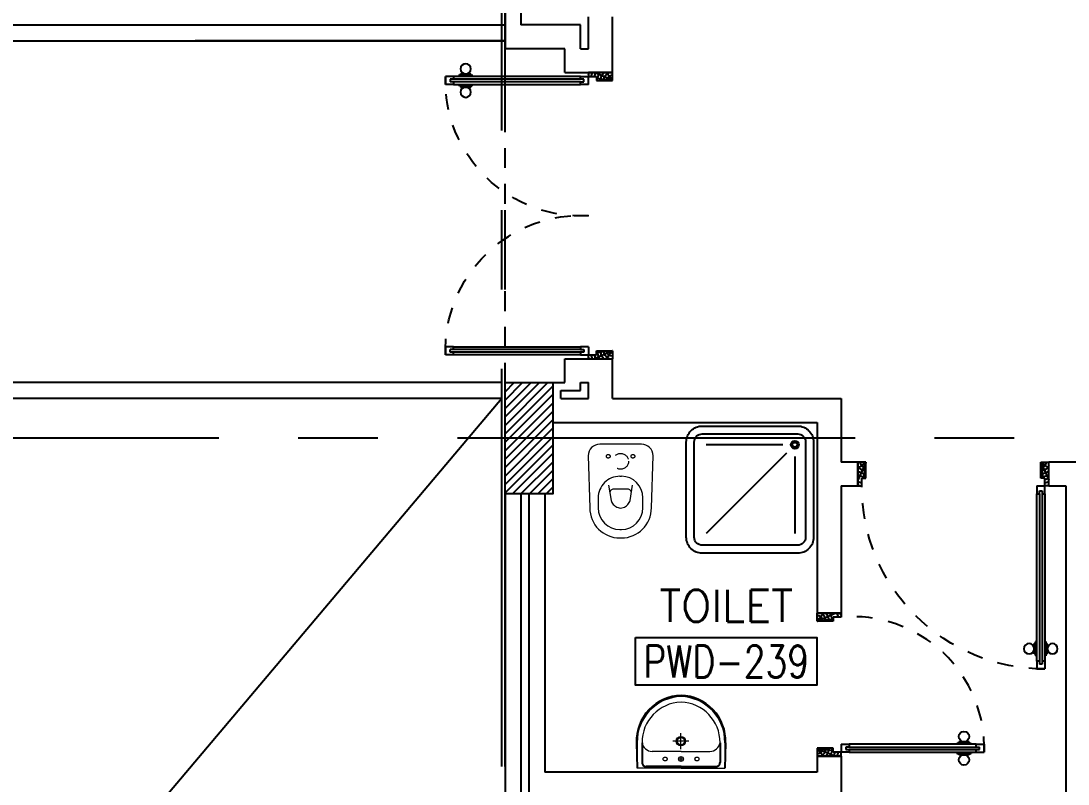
# Model space of a CAD drawing. Extents: x 88852.7 to 88945.7, y 39921.6 to 40001.1.
# Drawn here: x 88899.77 to 88906.35, y 39933.5 to 39938.3 of the extents above; entities that cross this region are included whole.
import ezdxf
from ezdxf.enums import TextEntityAlignment as Align

# ---------------------------------------------------------------- set-up
doc = ezdxf.new("R2010")
doc.units = 0
doc.header["$MEASUREMENT"] = 0
for name, pattern in [('CENTERX2', [4, 2.5, -0.5, 0.5, -0.5]), ('DASHED', [0.75, 0.5, -0.25]), ('HIDDEN', [0.375, 0.25, -0.125]), ('HIDDEN2', [0.1875, 0.125, -0.0625])]:
    doc.linetypes.add(name, pattern=pattern)
doc.layers.get('DEFPOINTS').update_dxf_attribs({"linetype": 'CONTINUOUS'})
for name, color, linetype in [('AXES', 11, 'CENTERX2'), ('COL', 2, 'CONTINUOUS'), ('DOOR', 7, 'CONTINUOUS'), ('FIX', 3, 'CONTINUOUS'), ('HAT', 8, 'CONTINUOUS'), ('HIDDEN', 9, 'HIDDEN2'), ('INSUL', 4, 'CONTINUOUS'), ('RM-BOX', 4, 'CONTINUOUS'), ('RM-NAME', 2, 'CONTINUOUS'), ('RM-NO', 2, 'CONTINUOUS'), ('ROOF', 7, 'CONTINUOUS'), ('SHAFT', 4, 'CONTINUOUS'), ('WALL', 4, 'CONTINUOUS')]:
    doc.layers.add(name, color=color, linetype=linetype)
doc.styles.add('ROMANS', font='ROMANS.shx', dxfattribs={"width": 0.6})

# ---------------------------------------------------------------- blocks, each defined once
blk = doc.blocks.new('SHR1')
at = {"layer": 'FIX'}
for p, q in [((-195.7, 195.7), (-700, 700)), ((-142.7, 217.7), (-142.7, 700)), ((-217.7, 142.7), (-700, 142.7))]:
    blk.add_line(p, q, dxfattribs=at)
for points in [[(-825, 125), (-825, 725, -0.414214), (-725, 825), (-125, 825, -0.414214), (-25, 725), (-25, 125, -0.414214), (-125, 25), (-725, 25, -0.414214)], [(-775, 125), (-775, 725, -0.414214), (-725, 775), (-125, 775, -0.414214), (-75, 725), (-75, 125, -0.414214), (-125, 75), (-725, 75, -0.414214)]]:
    blk.add_lwpolyline(points, format="xyb", close=True, dxfattribs=at)
for radius in [25, 15]:
    blk.add_circle((-142.7, 142.7), radius, dxfattribs=at)
blk = doc.blocks.new('WC1')
at = {"layer": 'FIX', "lineweight": 20}
for p, q in [((-210, 203.8), (-538, 193.8)), ((-475, 140.8), (-538, 140.8)), ((-394.8, 75.7), (-490.4, 60.1)), ((-137, 0), (-137, 130.8)), ((-727, 4.8), (-727, -4.8)), ((-674, 4.8), (-674, -4.8)), ((-533.7, 24.2), (-539.5, 0)), ((-539.5, 0), (-533.7, -24.2)), ((-339, 4.8), (-339, -4.8)), ((-137, -130.8), (-137, 0)), ((-490.4, -60.1), (-394.8, -75.7)), ((-538, -140.8), (-475, -140.8)), ((-538, -193.8), (-210, -203.8)), ((-213.2, -203.8), (-210, -203.8))]:
    blk.add_line(p, q, dxfattribs=at)
at = {"layer": 'FIX', "linetype": 'Continuous', "lineweight": 20}
blk.add_line((-420.1, -47.3), (-420.4, 44.6), dxfattribs=at)
at = {"layer": 'FIX', "linetype": 'HIDDEN', "lineweight": 20, "ltscale": 0.05}
for centre in [(-213.2, 77.5), (-213.2, -77.5)]:
    blk.add_circle(centre, 11.6, dxfattribs=at)
at = {"layer": 'FIX', "linetype": 'HIDDEN2', "lineweight": 20, "ltscale": 0.3}
blk.add_circle((-245, 0), 49.8, dxfattribs=at)
at = {"layer": 'FIX', "lineweight": 20}
for centre, radius, start, end in [((-210, 130.8), 73, 360, 90), ((-538, 4.8), 189, 90, 180), ((-538, 4.8), 136, 90, 180), ((-475, 4.8), 136, 360, 90), ((-473, -6.9), 68.2, 128.92417, 152.84682), ((-464.4, -17.6), 82, 108.49595, 128.92417), ((-538, -4.8), 189, 180, 270), ((-538, -4.8), 136, 180, 270), ((-473, 6.9), 68.2, 207.15318, 231.07583), ((-464.4, 17.6), 82, 231.07583, 251.50405), ((-475, -4.8), 136, 270, 0), ((-210, -130.8), 73, 270, 0)]:
    blk.add_arc(centre, radius, start, end, dxfattribs=at)
at = {"layer": 'FIX', "linetype": 'Continuous', "lineweight": 20}
for centre, start, end in [((-442.7, 45.5), 357.66621, 91.61215), ((-442.4, -45.6), 268.38785, 2.33379)]:
    blk.add_arc(centre, 22.3, start, end, dxfattribs=at)
blk = doc.blocks.new('LAV1')
at = {"layer": 'FIX', "linetype": 'DASHED', "lineweight": 20, "ltscale": 0.05}
for p, q in [((-0.5, 170), (-0.5, 270)), ((-0.5, 170), (-0.5, 270)), ((49.5, 220), (-50.5, 220))]:
    blk.add_line(p, q, dxfattribs=at)
at = {"layer": 'FIX', "linetype": 'ByBlock', "ltscale": 0.3}
for p, q in [((-280, 210), (-275, 50)), ((-245, 210), (-245, 85)), ((245, 210), (245, 85)), ((280, 210), (275, 50)), ((0, 60), (-220.2, 60)), ((0, 60), (220.2, 60))]:
    blk.add_line(p, q, dxfattribs=at)
at = {"layer": 'FIX', "linetype": 'Continuous', "lineweight": 20}
for p, q in [((-275, 210), (-275, 50)), ((275, 210), (275, 50)), ((0, 155), (-181.4, 155)), ((0, 155), (181.4, 155)), ((0, 50), (-275, 50)), ((0, 50), (-252.5, 50)), ((0, 50), (275, 50)), ((0, 50), (252.5, 50))]:
    blk.add_line(p, q, dxfattribs=at)
at = {"layer": 'FIX', "lineweight": 20}
for p, q in [((15.6, 107.5), (-15.5, 107.5)), ((0, 92), (0, 123))]:
    blk.add_line(p, q, dxfattribs=at)
for centre, radius in [((-0.5, 220), 29.5), ((-0.5, 220), 22.5), ((0, 107.5), 15.5)]:
    blk.add_circle(centre, radius, dxfattribs=at)
at = {"layer": 'FIX', "linetype": 'HIDDEN', "lineweight": 20, "ltscale": 0.05}
for centre in [(-100, 107.5), (100, 107.5)]:
    blk.add_circle(centre, 12.4, dxfattribs=at)
at = {"layer": 'FIX', "linetype": 'ByBlock', "ltscale": 0.3}
for centre, radius, start, end in [((6.9, 220), 287, 91.37765, 182.00641), ((-6.9, 220), 287, 357.99359, 88.62235), ((-220.1, 84.9), 24.9, 179.70214, 269.94861), ((220.1, 84.9), 24.9, 270.05139, 0.29786)]:
    blk.add_arc(centre, radius, start, end, dxfattribs=at)
at = {"layer": 'FIX', "linetype": 'Continuous', "lineweight": 20}
for centre, radius, start, end in [((8.4, 216.7), 283.4, 91.6988, 181.35097), ((7.6, 212.5), 252.7, 91.73281, 180.48842), ((-8.4, 216.7), 283.4, 358.64903, 88.3012), ((-7.6, 212.5), 252.7, 359.51158, 88.26719), ((-179.2, 221.8), 66.9, 190.20056, 268.07863), ((179.2, 221.8), 66.9, 271.92137, 349.79944)]:
    blk.add_arc(centre, radius, start, end, dxfattribs=at)
blk = doc.blocks.new('DOOR100')
at = {"layer": 'DOOR', "color": 0, "linetype": 'ByBlock'}
for p, q in [((-76.1, 1251.1), (-76.1, 1301.1)), ((-76.1, 1301.1), (-26.1, 1301.1)), ((-26.1, 1301.1), (-76.1, 1301.1)), ((-59.1, 1251.1), (-76.1, 1251.1)), ((-59.1, 1251.1), (-59.1, 1271.1)), ((-43.1, 1271.1), (-59.1, 1271.1)), ((-43.1, 1251.1), (-43.1, 1271.1)), ((-26.1, 1251.1), (-43.1, 1251.1)), ((-26.1, 1251.1), (-26.1, 1301.1)), ((-92.3, 1206.1), (-92.3, 1141.3)), ((-83.3, 1206.1), (-92.3, 1206.1)), ((-83.3, 1128.7), (-83.3, 1218.7)), ((-76.1, 1218.7), (-83.3, 1218.7)), ((-83.3, 1206.1), (-83.3, 1141.3)), ((-26.1, 1218.7), (-18.9, 1218.7)), ((-18.9, 1128.7), (-18.9, 1218.7)), ((-18.9, 1206.1), (-18.9, 1141.3)), ((-18.9, 1206.1), (-9.9, 1206.1)), ((-9.9, 1206.1), (-9.9, 1141.3)), ((-83.3, 1141.3), (-92.3, 1141.3)), ((-76.1, 1128.7), (-83.3, 1128.7)), ((-26.1, 1128.7), (-18.9, 1128.7)), ((-18.9, 1141.3), (-9.9, 1141.3)), ((-76.1, 200), (-59.1, 200)), ((-76.1, 150), (-76.1, 200)), ((-59.1, 200), (-59.1, 180)), ((-43.1, 200), (-26.1, 200)), ((-43.1, 180), (-43.1, 200)), ((-26.1, 200), (-26.1, 150)), ((-1201.1, 0), (-1201.1, 150)), ((-1201.1, 150), (-1176.1, 150)), ((-1201.1, 150), (-1201.1, 0)), ((-1176.1, 150), (-1176.1, 100)), ((-76.1, 150), (-26.1, 150)), ((-59.1, 180), (-43.1, 180)), ((-1.1, 150), (-26.1, 150)), ((-26.1, 150), (-26.1, 100)), ((-1.1, 150), (-1.1, 0)), ((-1176.1, 100), (-1151.1, 100)), ((-1151.1, 100), (-1151.1, 0)), ((-51.1, 100), (-51.1, 0)), ((-26.1, 100), (-51.1, 100)), ((-1151.1, 0), (-1201.1, 0)), ((-51.1, 0), (-1.1, 0))]:
    blk.add_line(p, q, dxfattribs=at)
at = {"layer": 'DOOR', "linetype": 'ByBlock'}
for p, q in [((-76.1, 1251.1), (-76.1, 200)), ((-59.1, 200), (-59.1, 1251.1)), ((-43.1, 200), (-43.1, 1251.1)), ((-26.1, 200), (-26.1, 1251.1))]:
    blk.add_line(p, q, dxfattribs=at)
at = {"layer": 'DOOR', "color": 9, "linetype": 'ByBlock'}
for p, q in [((-1151.1, 0), (-1201.1, 113.7)), ((-1151.1, 0), (-1164.4, 100)), ((-51.1, 0), (-1.1, 113.7)), ((-51.1, 0), (-37.7, 100)), ((-1151.1, 0), (-1201.1, 40.1)), ((-51.1, 0), (-1.1, 40.1))]:
    blk.add_line(p, q, dxfattribs=at)
at = {"layer": 'DOOR', "color": 0, "linetype": 'ByBlock'}
for centre in [(-124.6, 1173.7), (22.5, 1173.7)]:
    blk.add_circle(centre, 32.4, dxfattribs=at)
at = {"layer": 'DOOR', "linetype": 'HIDDEN', "ltscale": 0.5}
blk.add_arc((-26.8, 151.9), 1149.2, 89.96096, 180.09315, dxfattribs=at)
at = {"layer": 'DOOR', "color": 9, "linetype": 'ByBlock'}
for centre, radius, start, end in [((-1151.1, 0), 154.4, 103.71423, 108.89471), ((-1151.1, 0), 134.4, 100.71998, 111.84015), ((-51.1, 0), 134.4, 68.15985, 79.28002), ((-51.1, 0), 154.4, 71.10529, 76.28577), ((-1151.1, 0), 94.4, 90, 121.98181), ((-1151.1, 0), 74.4, 90, 132.22357), ((-51.1, 0), 94.4, 58.01819, 90), ((-51.1, 0), 74.4, 47.77643, 90), ((-51.1, 0), 114.4, 64.08384, 77.37743), ((-1151.1, 0), 54.4, 90, 156.79262), ((-1151.1, 0), 34.4, 90, 180), ((-1151.1, 0), 14.4, 90, 180), ((-51.1, 0), 54.4, 23.20738, 90), ((-51.1, 0), 34.4, 0, 90), ((-51.1, 0), 14.4, 0, 90)]:
    blk.add_arc(centre, radius, start, end, dxfattribs=at)
blk = doc.blocks.new('DOOR90')
at = {"layer": 'DOOR', "linetype": 'ByBlock'}
for p, q in [((0, 0), (-150, 0)), ((-200, -25), (-1000, -25)), ((-200, -42), (-1000, -42)), ((-200, -58), (-1000, -58)), ((-1000, -75), (-200, -75))]:
    blk.add_line(p, q, dxfattribs=at)
at = {"layer": 'DOOR', "color": 0, "linetype": 'ByBlock'}
for p, q in [((-150, 0), (-150, -25)), ((-150, 0), (0, 0)), ((0, -50), (0, 0)), ((-1050, -25), (-1050, -75)), ((-1050, -75), (-1050, -25)), ((-1000, -25), (-1050, -25)), ((-1020, -42), (-1020, -58)), ((-1000, -42), (-1020, -42)), ((-1000, -58), (-1020, -58)), ((-1000, -25), (-1000, -42)), ((-1000, -58), (-1000, -75)), ((-967.6, -25), (-967.6, -17.8)), ((-877.6, -17.8), (-967.6, -17.8)), ((-955, -17.8), (-955, -8.8)), ((-955, -8.8), (-890.2, -8.8)), ((-955, -17.8), (-890.2, -17.8)), ((-890.2, -17.8), (-890.2, -8.8)), ((-877.6, -25), (-877.6, -17.8)), ((-200, -42), (-200, -25)), ((-200, -25), (-150, -25)), ((-180, -42), (-200, -42)), ((-200, -75), (-200, -58)), ((-200, -58), (-180, -58)), ((-180, -58), (-180, -42)), ((-150, -75), (-150, -25)), ((-150, -25), (-100, -25)), ((-100, -25), (-100, -50)), ((-100, -50), (0, -50)), ((-1000, -75), (-1050, -75)), ((-967.6, -75), (-967.6, -82.2)), ((-877.6, -82.2), (-967.6, -82.2)), ((-955, -82.2), (-955, -91.2)), ((-955, -82.2), (-890.2, -82.2)), ((-955, -91.2), (-890.2, -91.2)), ((-890.2, -82.2), (-890.2, -91.2)), ((-877.6, -75), (-877.6, -82.2)), ((-150, -75), (-200, -75)), ((-100, -850), (0, -850)), ((-100, -875), (-100, -850)), ((0, -850), (0, -900)), ((-150, -900), (-150, -875)), ((-150, -875), (-100, -875)), ((0, -900), (-150, -900)), ((-150, -900), (0, -900))]:
    blk.add_line(p, q, dxfattribs=at)
at = {"layer": 'DOOR', "color": 9, "linetype": 'ByBlock'}
for p, q in [((0, -50), (-113.7, 0)), ((0, -50), (-40.1, 0)), ((0, -50), (-100, -36.6)), ((0, -850), (-113.7, -900)), ((0, -850), (-100, -863.4)), ((0, -850), (-40.1, -900))]:
    blk.add_line(p, q, dxfattribs=at)
at = {"layer": 'DOOR', "color": 0, "linetype": 'ByBlock'}
for centre in [(-922.6, 23.5), (-922.6, -123.5)]:
    blk.add_circle(centre, 32.4, dxfattribs=at)
at = {"layer": 'DOOR', "color": 9, "linetype": 'ByBlock'}
for centre, radius, start, end in [((0, -50), 74.4, 137.77643, 180), ((0, -50), 54.4, 113.20738, 180), ((0, -50), 154.4, 161.10529, 166.28577), ((0, -50), 134.4, 158.15985, 169.28002), ((0, -50), 114.4, 154.08384, 167.37743), ((0, -50), 94.4, 148.01819, 180), ((0, -50), 34.4, 90, 180), ((0, -50), 14.4, 90, 180), ((0, -850), 94.4, 180, 211.98181), ((0, -850), 74.4, 180, 222.22357), ((0, -850), 54.4, 180, 246.79262), ((0, -850), 34.4, 180, 270), ((0, -850), 14.4, 180, 270), ((0, -850), 154.4, 193.71423, 198.89471), ((0, -850), 134.4, 190.71998, 201.84015)]:
    blk.add_arc(centre, radius, start, end, dxfattribs=at)
at = {"layer": 'DOOR', "linetype": 'HIDDEN', "ltscale": 0.5}
blk.add_arc((-222.2, -50), 828.2, 178.27012, 275.00304, dxfattribs=at)
blk = doc.blocks.new('RM1')
at = {"layer": 'RM-BOX'}
blk.add_lwpolyline([(569.9, -200), (-569.9, -200), (-569.9, -500), (569.9, -500)], close=True, dxfattribs=at)
at = {"layer": 'RM-NAME', "style": 'ROMANS'}
for tag, p in [('ROOMNAME1', (0, 323.8)), ('ROOMNAME2', (0, 0))]:
    blk.add_attdef(tag, text='', height=200, dxfattribs=at).set_placement(p, align=Align.MIDDLE)
at = {"layer": 'RM-NO', "style": 'ROMANS', "width": 0.8}
blk.add_attdef('ROOMNO', text='', height=200, dxfattribs=at).set_placement((0, -350), align=Align.MIDDLE)
blk = doc.blocks.new('A$C272A55A0')
at = {"layer": 'DOOR', "color": 0, "linetype": 'ByBlock'}
for p, q in [((0, 900.4), (0, 1050.4)), ((50, 1050.4), (0, 1050.4)), ((50, 950.4), (50, 1050.4)), ((1750, 950.4), (1750, 1050.4)), ((1750, 1050.4), (1800, 1050.4)), ((1800, 1050.4), (1800, 900.4)), ((25, 950.4), (50, 950.4)), ((25, 900.4), (25, 950.4)), ((1775, 950.4), (1750, 950.4)), ((1775, 900.4), (1775, 950.4)), ((0, 900.4), (25, 900.4)), ((75, 900.4), (25, 900.4)), ((25, 850.4), (25, 900.4)), ((58, 870.4), (42, 870.4)), ((42, 870.4), (42, 850.4)), ((58, 850.4), (58, 870.4)), ((75, 900.4), (75, 850.4)), ((1725, 900.4), (1775, 900.4)), ((1725, 900.4), (1725, 850.4)), ((1742, 870.4), (1758, 870.4)), ((1742, 850.4), (1742, 870.4)), ((1758, 870.4), (1758, 850.4)), ((1800, 900.4), (1775, 900.4)), ((1775, 850.4), (1775, 900.4)), ((42, 850.4), (25, 850.4)), ((75, 850.4), (58, 850.4)), ((1725, 850.4), (1742, 850.4)), ((1758, 850.4), (1775, 850.4)), ((1717.8, 160.1), (1708.8, 160.1)), ((1708.8, 95.3), (1708.8, 160.1)), ((1725, 172.7), (1717.8, 172.7)), ((1717.8, 172.7), (1717.8, 82.7)), ((1717.8, 95.3), (1717.8, 160.1)), ((1775, 172.7), (1782.2, 172.7)), ((1782.2, 172.7), (1782.2, 82.7)), ((1782.2, 160.1), (1791.2, 160.1)), ((1782.2, 95.3), (1782.2, 160.1)), ((1791.2, 95.3), (1791.2, 160.1)), ((1717.8, 95.3), (1708.8, 95.3)), ((1725, 82.7), (1717.8, 82.7)), ((1775, 82.7), (1782.2, 82.7)), ((1782.2, 95.3), (1791.2, 95.3)), ((25, 50.4), (42, 50.4)), ((25, 50.4), (25, 0.4)), ((25, 0.4), (75, 0.4)), ((75, 0.4), (25, 0.4)), ((42, 50.4), (42, 30.4)), ((42, 30.4), (58, 30.4)), ((58, 50.4), (75, 50.4)), ((58, 50.4), (58, 30.4)), ((75, 50.4), (75, 0.4)), ((1742, 50.4), (1725, 50.4)), ((1725, 50.4), (1725, 0.4)), ((1775, 0.4), (1725, 0.4)), ((1725, 0.4), (1775, 0.4)), ((1742, 50.4), (1742, 30.4)), ((1758, 30.4), (1742, 30.4)), ((1775, 50.4), (1758, 50.4)), ((1758, 50.4), (1758, 30.4)), ((1775, 50.4), (1775, 0.4))]:
    blk.add_line(p, q, dxfattribs=at)
at = {"layer": 'DOOR', "color": 9, "linetype": 'ByBlock'}
for p, q in [((50, 1050.4), (0, 1010.2)), ((50, 1050.4), (0, 936.6)), ((50, 1050.4), (36.6, 950.4)), ((1750, 1050.4), (1800, 1010.2)), ((1750, 1050.4), (1800, 936.6)), ((1750, 1050.4), (1763.4, 950.4))]:
    blk.add_line(p, q, dxfattribs=at)
at = {"layer": 'DOOR', "linetype": 'ByBlock'}
for p, q in [((25, 850.4), (25, 50.4)), ((42, 850.4), (42, 50.4)), ((58, 850.4), (58, 50.4)), ((75, 50.4), (75, 850.4)), ((1725, 50.4), (1725, 850.4)), ((1742, 850.4), (1742, 50.4)), ((1758, 850.4), (1758, 50.4)), ((1775, 850.4), (1775, 50.4))]:
    blk.add_line(p, q, dxfattribs=at)
at = {"layer": 'DOOR', "color": 0, "linetype": 'ByBlock'}
for centre in [(1676.5, 127.7), (1823.5, 127.7)]:
    blk.add_circle(centre, 32.4, dxfattribs=at)
at = {"layer": 'DOOR', "color": 9, "linetype": 'ByBlock'}
for centre, radius, start, end in [((50, 1050.4), 54.4, 203.20738, 270), ((50, 1050.4), 74.4, 227.77643, 270), ((50, 1050.4), 34.4, 180, 270), ((50, 1050.4), 14.4, 180, 270), ((1750, 1050.4), 14.4, 270, 0), ((1750, 1050.4), 34.4, 270, 0), ((1750, 1050.4), 54.4, 270, 336.79262), ((1750, 1050.4), 74.4, 270, 312.22357), ((50, 1050.4), 94.4, 238.01819, 270), ((50, 1050.4), 114.4, 244.08384, 257.37743), ((50, 1050.4), 134.4, 248.15985, 259.28002), ((1750, 1050.4), 94.4, 270, 301.98181), ((1750, 1050.4), 114.4, 282.62257, 295.91616), ((1750, 1050.4), 134.4, 280.71998, 291.84015), ((50, 1050.4), 154.4, 251.10529, 256.28577), ((1750, 1050.4), 154.4, 283.71423, 288.89471)]:
    blk.add_arc(centre, radius, start, end, dxfattribs=at)
at = {"layer": 'DOOR', "linetype": 'HIDDEN', "ltscale": 0.5}
for centre, start, end in [((50, 851.4), 268.31738, 3.29648), ((1750, 851.4), 176.70352, 271.68262)]:
    blk.add_arc(centre, 851.4, start, end, dxfattribs=at)
at = {"layer": 'WALL', "linetype": 'ByBlock'}
blk.add_line((1800, 900.4), (1800, 1050.4), dxfattribs=at)
blk = doc.blocks.new('C11')
at = {"layer": 'HAT'}
h = blk.add_hatch(dxfattribs=at)
h.set_pattern_fill('ANSI31', color=256, scale=300, style=0)
h.set_pattern_definition([(45, (-248556.182, -75061.005), (-26.5165043, 26.5165043), [])])
h.paths.add_polyline_path([(300, 700), (0, 700), (0, 350), (300, 350)])
h.paths.add_polyline_path([(300, 350), (0, 350), (0, 0), (300, 0)])
at = {"layer": 'COL'}
blk.add_lwpolyline([(300, 700), (300, 0), (0, 0), (0, 700)], close=True, dxfattribs=at)

msp = doc.modelspace()

# ---------------------------------------------------------------- linework, layer by layer
at = {"layer": 'AXES'}
for p, q in [((88902.7903, 39921.6153), (88902.7903, 40000.0779)), ((88902.8103, 39921.6153), (88902.8103, 40000.0779)), ((88945.0103, 39935.6796), (88876.9703, 39935.6796))]:
    msp.add_line(p, q, dxfattribs=at)
at = {"layer": 'DEFPOINTS', "color": 0, "linetype": 'Continuous'}
msp.add_line((88902.8103, 39938.1796), (88900.8616, 39938.1796), dxfattribs=at)
at = {"layer": 'HIDDEN'}
msp.add_line((88902.8103, 39936.0296), (88902.8103, 39938.1296), dxfattribs=at)
at = {"layer": 'INSUL'}
for p, q in [((88902.9103, 39940.7921), (88902.9103, 39938.2796)), ((88903.3353, 39938.1296), (88903.3353, 39938.3296)), ((88903.2853, 39938.2796), (88902.9103, 39938.2796)), ((88903.2853, 39938.1296), (88903.2853, 39938.2796)), ((88903.2853, 39938.1296), (88903.3353, 39938.1296)), ((88903.2853, 39935.9796), (88903.2853, 39936.0296)), ((88903.2853, 39936.0296), (88903.3353, 39936.0296)), ((88903.3353, 39935.9296), (88903.3353, 39936.0296)), ((88903.1603, 39935.9796), (88903.2853, 39935.9796)), ((88903.1603, 39935.9296), (88903.1603, 39935.9796)), ((88903.1603, 39935.9296), (88903.3353, 39935.9296)), ((88902.9103, 39935.3296), (88902.9103, 39928.7296)), ((88902.9603, 39935.3296), (88902.9603, 39928.7296))]:
    msp.add_line(p, q, dxfattribs=at)
at = {"layer": 'ROOF'}
for p, q in [((88893.1903, 39938.2796), (88902.8103, 39938.2796)), ((88893.1903, 39938.1796), (88902.8103, 39938.1796)), ((88902.7903, 39936.0296), (88896.2653, 39936.0296)), ((88902.7903, 39935.9296), (88896.4153, 39935.9296))]:
    msp.add_line(p, q, dxfattribs=at)
at = {"layer": 'SHAFT'}
msp.add_line((88902.7903, 39935.9296), (88896.4153, 39928.3796), dxfattribs=at)
at = {"layer": 'WALL'}
for p, q in [((88902.8103, 39940.9421), (88902.8103, 39938.1296)), ((88903.4853, 39937.9796), (88903.4853, 39938.3296)), ((88903.1853, 39938.1296), (88902.8103, 39938.1296)), ((88903.1853, 39937.9796), (88903.1853, 39938.1296)), ((88903.1853, 39937.9796), (88903.4853, 39937.9796)), ((88903.1853, 39936.0296), (88903.1853, 39936.1796)), ((88903.1853, 39936.1796), (88903.4853, 39936.1796)), ((88903.4853, 39935.9296), (88903.4853, 39936.1796)), ((88902.8103, 39936.0296), (88903.1853, 39936.0296)), ((88902.8103, 39935.9296), (88902.8103, 39936.0296)), ((88902.8103, 39935.9296), (88902.8103, 39936.0296)), ((88903.4853, 39935.9296), (88904.0103, 39935.9296)), ((88904.9228, 39935.9296), (88904.9228, 39935.5296)), ((88903.1103, 39935.7796), (88904.0103, 39935.7796)), ((88903.1103, 39935.7796), (88904.7728, 39935.7796)), ((88904.7728, 39935.7796), (88904.7728, 39934.5796)), ((88905.029, 39935.5296), (88904.9228, 39935.5296)), ((88904.9228, 39935.3796), (88904.9228, 39934.5796)), ((88906.3353, 39935.3796), (88906.3353, 39928.7296)), ((88902.8103, 39935.3296), (88902.8103, 39928.7296)), ((88903.0603, 39935.3296), (88903.0603, 39933.5796)), ((88904.9228, 39934.5796), (88904.7728, 39934.5796)), ((88904.7723, 39933.6796), (88904.7723, 39933.5796)), ((88904.9228, 39933.6796), (88904.7728, 39933.6796)), ((88904.9223, 39933.6796), (88904.9223, 39933.4296)), ((88904.7723, 39933.5796), (88903.0603, 39933.5796))]:
    msp.add_line(p, q, dxfattribs=at)
at = {"layer": 'WALL', "linetype": 'ByBlock'}
for p, q in [((88903.4853, 39935.9296), (88904.9228, 39935.9296)), ((88905.029, 39935.3796), (88905.029, 39935.5296)), ((88906.229, 39935.3796), (88906.229, 39935.5296)), ((88906.5915, 39935.5296), (88906.229, 39935.5296)), ((88904.9228, 39935.3796), (88905.029, 39935.3796)), ((88906.229, 39935.3796), (88906.3353, 39935.3796))]:
    msp.add_line(p, q, dxfattribs=at)
at = {"layer": 'WALL', "linetype": 'ByBlock', "ltscale": 0.3}
msp.add_lwpolyline([(88903.1103, 39935.3296), (88902.8103, 39935.3296), (88902.8103, 39936.0296), (88903.1103, 39936.0296)], close=True, dxfattribs=at)

# ---------------------------------------------------------------- block references
at = {"layer": 'COL', "linetype": 'ByBlock', "xscale": 0.001000000003841706, "yscale": 0.000999999996565748, "zscale": 0.001}
msp.add_blockref('C11', (88902.8103, 39935.3296), dxfattribs=at)
at = {"layer": 'DOOR', "color": 0, "linetype": 'ByBlock', "yscale": 0.000999999996565748, "zscale": 0.001}
for name, p, xscale, rotation in [('A$C272A55A0', (88902.4349, 39936.1796), -0.000999999996565748, 270), ('DOOR100', (88906.229, 39935.5296), -0.001000000003841706, 180), ('DOOR90', (88904.7728, 39933.6796), 0.001000000003841706, 180)]:
    msp.add_blockref(name, p, dxfattribs=dict(at, xscale=xscale, rotation=rotation))
at = {"layer": 'FIX', "xscale": 0.000999999996565748, "yscale": 0.000999999996565748, "zscale": 0.001, "rotation": 90}
for name, p in [('SHR1', (88904.7748, 39935.7816)), ('WC1', (88903.5365, 39935.7796))]:
    msp.add_blockref(name, p, dxfattribs=at)
at = {"layer": 'FIX', "linetype": 'ByBlock', "ltscale": 0.3, "xscale": 0.001000000003841706, "yscale": 0.000999999996565748, "zscale": 0.001}
msp.add_blockref('LAV1', (88903.9165, 39933.5546), dxfattribs=at)
at = {"layer": 'RM-NAME'}
ref = msp.add_blockref('RM1', (88904.2006, 39934.6256), dxfattribs=dict(at, xscale=-0.001000000003841706, yscale=0.000999999996565748, zscale=0.001))
ref.add_attrib('ROOMNO', 'PWD-239', dxfattribs={"layer": 'RM-NO', "height": 0.2, "style": 'ROMANS', "width": 0.8}).set_placement((88904.2006, 39934.2756), align=Align.MIDDLE)
ref.add_attrib('ROOMNAME2', 'TOILET', dxfattribs={"height": 0.2, "style": 'ROMANS'}).set_placement((88904.2006, 39934.6256), align=Align.MIDDLE)

doc.saveas('drawing.dxf')
